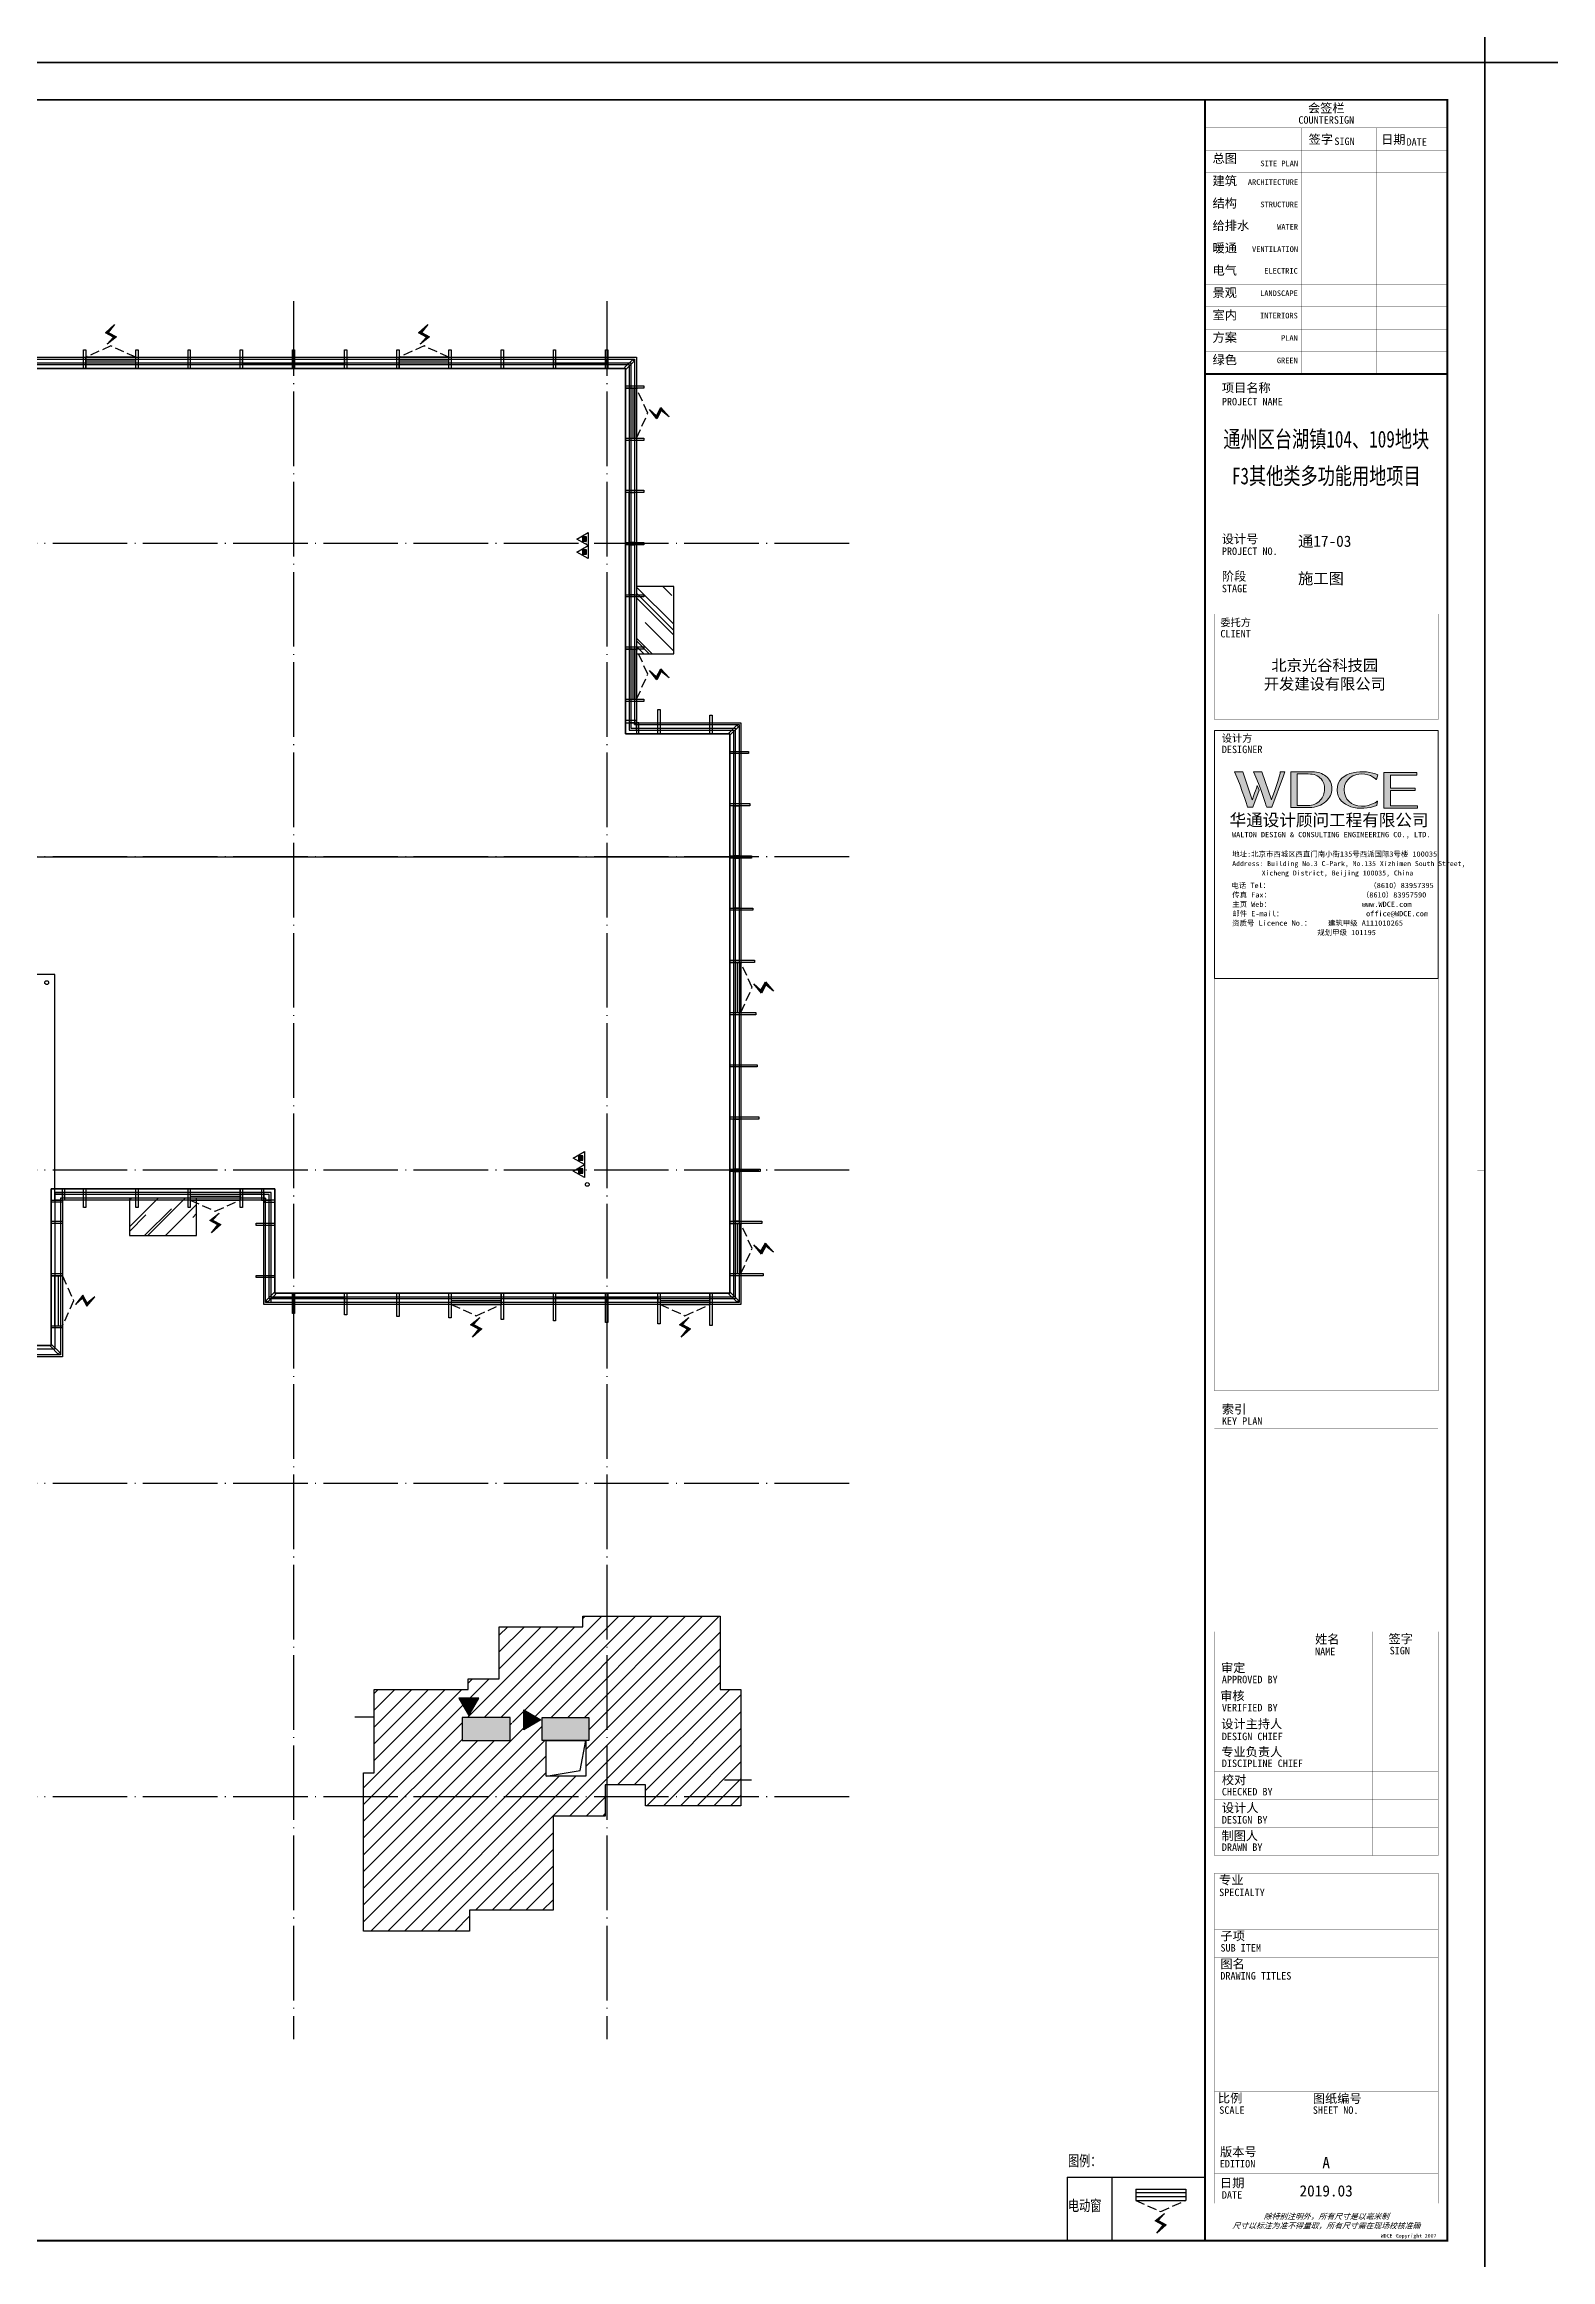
# Model space of a CAD drawing. Extents: x -292644 to 830497, y -12918 to 491457.
# Drawn here: x 138672 to 179077, y 106389 to 165789 of the extents above; entities that cross this region are included whole.
import ezdxf
from ezdxf.enums import TextEntityAlignment as Align
from ezdxf.xclip import XClip

# ---------------------------------------------------------------- set-up
doc = ezdxf.new("R2010")
doc.units = 0
doc.header["$LTSCALE"] = 1000
doc.header["$MEASUREMENT"] = 0
for name, pattern in [('104-10 轴网$0$DOTE', [2.42, 2, -0.2, 0.02, -0.2]), ('8#楼幕墙$0$109-34 轴网$0$L1$0$$AUDIT_BAD_LTYPE1', [0]), ('8#楼幕墙$0$DASH', [0.35, 0.25, -0.1]), ('X-104 8#10#平面_t3$0$109-34 轴网$0$L1$0$$AUDIT_BAD_LTYPE1', [0]), ('X-104 8#10#平面_t3$0$DASH', [0.35, 0.25, -0.1])]:
    doc.linetypes.add(name, pattern=pattern)
doc.layers.get('0').update_dxf_attribs({"linetype": 'CONTINUOUS'})
doc.layers.get('Defpoints').update_dxf_attribs({"linetype": 'CONTINUOUS'})
for name, color, linetype in [('104-10 轴网$0$A_AXIS-轴线', 36, '104-10 轴网$0$DOTE'), ('8#楼幕墙$0$04-电动窗', 1, 'CONTINUOUS'), ('8#楼幕墙$0$A-C_玻璃幕墙', 140, 'CONTINUOUS'), ('8#楼幕墙$0$A-TECH_结构', 21, 'CONTINUOUS'), ('X-104 8#10#平面_t3$0$01-标注_轴线坐标', 132, 'CONTINUOUS'), ('X-104 8#10#平面_t3$0$03-表格_185', 185, 'CONTINUOUS'), ('X-104 8#10#平面_t3$0$04-电动窗', 1, 'CONTINUOUS'), ('X-104 8#10#平面_t3$0$05-填充_156', 156, 'CONTINUOUS'), ('X-104 8#10#平面_t3$0$05-填充_天正', 26, 'CONTINUOUS'), ('X-104 8#10#平面_t3$0$A-C_玻璃幕墙', 140, 'CONTINUOUS'), ('X-104 8#10#平面_t3$0$A-O_分水线', 127, 'CONTINUOUS'), ('X-104 8#10#平面_t3$0$A-O_屋面', 201, 'CONTINUOUS'), ('X-104 8#10#平面_t3$0$A-SUR_看线', 231, 'CONTINUOUS'), ('X-104 8#10#平面_t3$0$A-TECH_结构', 21, 'CONTINUOUS'), ('X-104 8#10#平面_t3$0$A_STR-砼柱', 51, 'CONTINUOUS'), ('X-104 8#10#平面_t3$0$EH_玻璃', 156, 'CONTINUOUS'), ('X-104 8#10#平面_t3$0$水-消火栓', 41, 'CONTINUOUS')]:
    doc.layers.add(name, color=color, linetype=linetype)
doc.layers.add('8#楼幕墙$0$04-不打印_辅助线', color=165, linetype='CONTINUOUS', plot=False)
doc.layers.add('X-104 8#10#平面_t3$0$04-不打印_辅助线', color=165, linetype='CONTINUOUS', plot=False)
doc.layers.add('X-104 8#10#平面_t3$0$000套内', color=226, linetype='CONTINUOUS', lineweight=30, plot=False)
doc.layers.get('X-104 8#10#平面_t3$0$A-O_分水线').off()
doc.styles.add('X-104 8#10#平面_t3$0$Standard', font='STXIHEI.TTF', dxfattribs={"width": 0.75})
doc.styles.add('图签信息$0$hwxh', font='STXIHEI.TTF')
doc.styles.add('图签信息$0$华文细黑', font='STXIHEI.TTF', dxfattribs={"height": 10})

# ---------------------------------------------------------------- blocks, each defined once
blk = doc.blocks.new('104-10 轴网')
at = {"layer": '104-10 轴网$0$A_AXIS-轴线', "linetype": '104-10 轴网$0$DOTE'}
for p, q in [((0, -6500), (0, 40100)), ((8400, -6500), (8400, 40100)), ((16800, -6500), (16800, 40100)), ((25200, -6500), (25200, 40100)), ((33600, -6500), (33600, 40100)), ((42000, -6500), (42000, 40100)), ((120430, 40100), (120430, -6500)), ((128830, 40100), (128830, -6500)), ((137230, 40100), (137230, -6500)), ((145630, 40100), (145630, -6500)), ((154030, 40100), (154030, -6500)), ((162430, 40100), (162430, -6500)), ((-6500, 33600), (48500, 33600)), ((168930, 33600), (113930, 33600)), ((-6500, 25200), (48500, 25200)), ((168930, 25200), (113930, 25200)), ((-6500, 16800), (48500, 16800)), ((168930, 16800), (113930, 16800)), ((-6500, 8400), (48500, 8400)), ((168930, 8400), (113930, 8400)), ((-6500, 0), (48500, 0)), ((168930, 0), (113930, 0))]:
    blk.add_line(p, q, dxfattribs=at)
at = {"layer": 'Defpoints'}
for points in [[(-16050, 45500), (58050, 45500), (58050, -11900), (-16050, -11900)], [(104380, 45500), (178480, 45500), (178480, -11900), (104380, -11900)]]:
    blk.add_lwpolyline(points, close=True, dxfattribs=at)
blk = doc.blocks.new('图签信息$0$WDCE Copyright200X')
at = {"const_width": 0.016}
blk.add_lwpolyline([(-10.6, 1.26, 1), (-11.4, 1.26, 1)], format="xyb", close=True, dxfattribs=at)
at = {"style": '图签信息$0$华文细黑'}
for s, p in [('WDCE ', (-11.46, 0.5)), ('     Copyright ', (-3.51, 0.5))]:
    blk.add_text(s, height=1, dxfattribs=at).set_placement(p, align=Align.BOTTOM_RIGHT)
blk.add_text('c', height=0.6, dxfattribs=at).set_placement((-11.04, 1.35), align=Align.MIDDLE_CENTER)
blk.add_attdef('200X', text='', height=1, dxfattribs=at).set_placement((-0.45, 0.5), align=Align.BOTTOM_RIGHT)
blk = doc.blocks.new('图签信息$0$logo2')
h = blk.add_hatch(color=7)
h.paths.add_polyline_path([(19.02, -7.36), (15.84, -7.36), (15.84, -3.97), (18.97, -3.97), (18.97, -4.24), (16.46, -4.24), (16.46, -5.45), (18.81, -5.45), (18.81, -5.69), (16.47, -5.69), (16.47, -7.12), (19.02, -7.12)])
edge = h.paths.add_edge_path()
edge.add_spline(control_points=[(15.26, -4.21), (15.26, -4.21), (15.13, -4.65), (15.13, -4.65), (15.13, -4.65), (14.62, -4.1), (13.73, -4.1), (13.04, -4.1), (12.07, -4.54), (12.08, -5.62), (12.08, -6.49), (12.77, -7.16), (13.73, -7.17), (14.66, -7.17), (15.23, -6.68), (15.23, -6.68), (15.23, -6.68), (15.16, -7.11), (15.16, -7.11), (13.63, -7.7), (11.42, -7.29), (11.41, -5.64), (11.4, -3.72), (14.16, -3.66), (15.26, -4.21)], knot_values=[0, 0, 0, 0, 1, 1, 1, 2, 2, 2, 3, 3, 3, 4, 4, 4, 5, 5, 5, 6, 6, 6, 7, 7, 7, 8, 8, 8, 8], degree=3, periodic=0)
edge = h.paths.add_edge_path(flags=16)
edge.add_spline(control_points=[(10.23, -5.57), (10.23, -5.16), (10.12, -4.83), (9.9, -4.58), (9.63, -4.27), (9.23, -4.12), (8.69, -4.12), (8.69, -4.12), (7.64, -4.12), (7.64, -4.12), (7.64, -4.12), (7.64, -7.1), (7.64, -7.1), (7.64, -7.1), (8.66, -7.1), (8.66, -7.1), (9.13, -7.1), (9.52, -6.93), (9.82, -6.6), (10.09, -6.31), (10.23, -5.96), (10.23, -5.57)], knot_values=[0, 0, 0, 0, 1, 1, 1, 2, 2, 2, 3, 3, 3, 4, 4, 4, 5, 5, 5, 6, 6, 6, 7, 7, 7, 7], degree=3, periodic=0)
edge = h.paths.add_edge_path()
edge.add_spline(control_points=[(10.92, -5.51), (10.92, -5.96), (10.72, -6.37), (10.34, -6.72), (9.92, -7.1), (9.41, -7.29), (8.82, -7.29), (8.82, -7.29), (7.03, -7.29), (7.03, -7.29), (7.03, -7.29), (7.03, -3.92), (7.03, -3.92), (7.03, -3.92), (9.1, -3.92), (9.1, -3.92), (9.59, -3.92), (10.01, -4.06), (10.36, -4.34), (10.73, -4.64), (10.92, -5.03), (10.92, -5.51)], knot_values=[0, 0, 0, 0, 1, 1, 1, 2, 2, 2, 3, 3, 3, 4, 4, 4, 5, 5, 5, 6, 6, 6, 7, 7, 7, 7], degree=3, periodic=0)
at = {"lineweight": 0}
blk.add_lwpolyline([(19.02, -7.36), (15.84, -7.36), (15.84, -3.97), (18.97, -3.97), (18.97, -4.24), (16.46, -4.24), (16.46, -5.45), (18.81, -5.45), (18.81, -5.69), (16.47, -5.69), (16.47, -7.12), (19.02, -7.12), (19.02, -7.36)], dxfattribs=at)
for points, knots in [([(10.92, -5.51), (10.92, -5.96), (10.72, -6.37), (10.34, -6.72), (9.92, -7.1), (9.41, -7.29), (8.82, -7.29), (8.82, -7.29), (7.03, -7.29), (7.03, -7.29), (7.03, -7.29), (7.03, -3.92), (7.03, -3.92), (7.03, -3.92), (9.1, -3.92), (9.1, -3.92), (9.59, -3.92), (10.01, -4.06), (10.36, -4.34), (10.73, -4.64), (10.92, -5.03), (10.92, -5.51)], [0, 0, 0, 0, 1, 1, 1, 2, 2, 2, 3, 3, 3, 4, 4, 4, 5, 5, 5, 6, 6, 6, 7, 7, 7, 7]), ([(10.23, -5.57), (10.23, -5.16), (10.12, -4.83), (9.9, -4.58), (9.63, -4.27), (9.23, -4.12), (8.69, -4.12), (8.69, -4.12), (7.64, -4.12), (7.64, -4.12), (7.64, -4.12), (7.64, -7.1), (7.64, -7.1), (7.64, -7.1), (8.66, -7.1), (8.66, -7.1), (9.13, -7.1), (9.52, -6.93), (9.82, -6.6), (10.09, -6.31), (10.23, -5.96), (10.23, -5.57)], [0, 0, 0, 0, 1, 1, 1, 2, 2, 2, 3, 3, 3, 4, 4, 4, 5, 5, 5, 6, 6, 6, 7, 7, 7, 7]), ([(15.26, -4.21), (15.26, -4.21), (15.13, -4.65), (15.13, -4.65), (15.13, -4.65), (14.62, -4.1), (13.73, -4.1), (13.04, -4.1), (12.07, -4.54), (12.08, -5.62), (12.08, -6.49), (12.77, -7.16), (13.73, -7.17), (14.66, -7.17), (15.23, -6.68), (15.23, -6.68), (15.23, -6.68), (15.16, -7.11), (15.16, -7.11), (13.63, -7.7), (11.42, -7.29), (11.41, -5.64), (11.4, -3.72), (14.16, -3.66), (15.26, -4.21)], [0, 0, 0, 0, 1, 1, 1, 2, 2, 2, 3, 3, 3, 4, 4, 4, 5, 5, 5, 6, 6, 6, 7, 7, 7, 8, 8, 8, 8])]:
    blk.add_open_spline(points, degree=3, knots=knots, dxfattribs=at)
blk = doc.blocks.new('图签信息$0$logo1')
h = blk.add_hatch(color=8)
edge = h.paths.add_edge_path()
edge.add_spline(control_points=[(3.86, -5.21), (3.63, -5.88), (3.39, -6.56), (3.39, -6.56), (3.39, -6.56), (2.5, -3.91), (2.5, -3.91), (2.5, -3.91), (1.8, -3.91), (1.69, -3.91), (2.02, -4.39), (2.95, -7.27), (2.95, -7.27), (2.95, -7.27), (3.44, -7.27), (3.44, -7.27), (3.44, -7.27), (4.03, -5.66), (4.03, -5.66), (4.03, -5.66), (3.86, -5.21), (3.86, -5.21)], knot_values=[0, 0, 0, 0, 1, 1, 1, 2, 2, 2, 3, 3, 3, 4, 4, 4, 5, 5, 5, 6, 6, 6, 7, 7, 7, 7], degree=3, periodic=0)
h = blk.add_hatch(color=7)
edge = h.paths.add_edge_path()
edge.add_spline(control_points=[(6.04, -3.91), (6.09, -4.1), (5.2, -6.56), (5.2, -6.56), (5.2, -6.56), (4.3, -3.91), (4.3, -3.91), (4.3, -3.91), (3.6, -3.91), (3.49, -3.91), (3.82, -4.39), (4.75, -7.27), (4.75, -7.27), (4.75, -7.27), (5.24, -7.27), (5.24, -7.27), (5.24, -7.27), (6.33, -4.3), (6.33, -4.3), (6.33, -4.3), (6.48, -3.91), (6.48, -3.91), (6.48, -3.91), (6.21, -3.91), (6.04, -3.91)], knot_values=[0, 0, 0, 0, 1, 1, 1, 2, 2, 2, 3, 3, 3, 4, 4, 4, 5, 5, 5, 6, 6, 6, 7, 7, 7, 8, 8, 8, 8], degree=3, periodic=0)
at = {"color": 8, "lineweight": 0}
blk.add_open_spline([(3.86, -5.21), (3.63, -5.88), (3.39, -6.56), (3.39, -6.56), (3.39, -6.56), (2.5, -3.91), (2.5, -3.91), (2.5, -3.91), (1.8, -3.91), (1.69, -3.91), (2.02, -4.39), (2.95, -7.27), (2.95, -7.27), (2.95, -7.27), (3.44, -7.27), (3.44, -7.27), (3.44, -7.27), (4.03, -5.66), (4.03, -5.66), (4.03, -5.66), (3.86, -5.21), (3.86, -5.21)], degree=3, knots=[0, 0, 0, 0, 1, 1, 1, 2, 2, 2, 3, 3, 3, 4, 4, 4, 5, 5, 5, 6, 6, 6, 7, 7, 7, 7], dxfattribs=at)
at = {"lineweight": 0}
blk.add_open_spline([(6.04, -3.91), (6.09, -4.1), (5.2, -6.56), (5.2, -6.56), (5.2, -6.56), (4.3, -3.91), (4.3, -3.91), (4.3, -3.91), (3.6, -3.91), (3.49, -3.91), (3.82, -4.39), (4.75, -7.27), (4.75, -7.27), (4.75, -7.27), (5.24, -7.27), (5.24, -7.27), (5.24, -7.27), (6.33, -4.3), (6.33, -4.3), (6.33, -4.3), (6.48, -3.91), (6.48, -3.91), (6.48, -3.91), (6.21, -3.91), (6.04, -3.91)], degree=3, knots=[0, 0, 0, 0, 1, 1, 1, 2, 2, 2, 3, 3, 3, 4, 4, 4, 5, 5, 5, 6, 6, 6, 7, 7, 7, 8, 8, 8, 8], dxfattribs=at)
blk.add_blockref('图签信息$0$logo2', (0, 0))
blk = doc.blocks.new('图签信息$0$时间-logo')
at = {"layer": 'Defpoints', "lineweight": 0}
blk.add_lwpolyline([(0, -23.46), (-21.17, -23.46), (-21.17, 0), (0, 0), (0, -23.46)], dxfattribs=at)
blk.add_blockref('图签信息$0$logo1', (-20.97, 0))
at = {"style": '图签信息$0$hwxh'}
for s, height, p in [('华通设计顾问工程有限公司 ', 1.15, (-19.73, -9.05)), ('WALTON DESIGN & CONSULTING ENGINEERING CO., LTD.', 0.5, (-19.5, -10.1)), ('Address: Building No.3 C-Park, No.135 Xizhimen South Street, ', 0.47, (-19.48, -12.83)), ('地址:北京市西城区西直门南小街135号西派国际3号楼 100035', 0.5, (-19.48, -11.94)), ('电话 Tel：                        （8610）83957395 ', 0.5, (-19.56, -14.91)), ('Xicheng District, Beijing 100035, China ', 0.47, (-16.69, -13.72)), ('传真 Fax：                      （8610）83957590 ', 0.5, (-19.48, -15.8)), ('主页 Web：                      www.WDCE.com ', 0.5, (-19.48, -16.69)), ('资质号 Licence No.：    建筑甲级 A111010265 ', 0.5, (-19.48, -18.47)), ('邮件 E-mail：                    office@WDCE.com ', 0.5, (-19.48, -17.58)), ('   规划甲级 101195', 0.5, (-12.6, -19.36))]:
    blk.add_text(s, height=height, dxfattribs=at).set_placement(p)
blk = doc.blocks.new('图签信息')
at = {"const_width": 0.5}
for points in [[(-65, 574), (-65, 500.5), (0, 500.5), (0, 574)], [(-65, 0), (0, 0), (0, 500.5), (-65, 500.5)]]:
    blk.add_lwpolyline(points, close=True, dxfattribs=at)
at = {"const_width": 0.05}
for points in [[(-65, 566.5), (0, 566.5)], [(-39.14, 566.5), (-39.14, 500.5)], [(-19.1, 566.5), (-19.1, 500.5)], [(-65, 560.5), (0, 560.5)], [(-65, 554.5), (0, 554.5)], [(-65, 548.5), (0, 548.5)], [(-65, 542.5), (0, 542.5)], [(-65, 536.5), (0, 536.5)], [(-65, 530.5), (0, 530.5)], [(-65, 524.5), (0, 524.5)], [(-65, 518.5), (0, 518.5)], [(-65, 512.5), (0, 512.5)], [(-65, 512.5), (0, 512.5)], [(-65, 506.5), (0, 506.5)], [(-65, 500.5), (0, 500.5)], [(-62.5, 450.87), (-2.5, 450.87)], [(-62.5, 440.87), (-2.5, 440.87)], [(-2.5, 407.85), (-2.5, 436.12), (-62.5, 436.12), (-62.5, 407.85)], [(-62.5, 407.85), (-2.5, 407.85)], [(-62.5, 404.92), (-62.5, 227.83)], [(-62.5, 404.92), (-2.5, 404.92)], [(-62.5, 227.83), (-2.5, 227.83), (-2.5, 404.92)], [(-57.5, 338.36), (-7.5, 338.36)], [(-57.5, 288.83), (-7.5, 288.83)], [(-57.5, 234.85), (-7.5, 234.85)], [(-62.5, 227.83), (-2.5, 227.83)], [(-62.5, 217.74), (-2.5, 217.74)], [(-62.5, 103.26), (-2.5, 103.26), (-2.5, 163.26), (-62.5, 163.26), (-62.5, 103.26)], [(-37.5, 163.26), (-37.5, 103.26)], [(-20, 163.26), (-20, 103.26)], [(-62.5, 155.76), (-2.5, 155.76)], [(-62.5, 148.26), (-2.5, 148.26)], [(-62.5, 140.76), (-2.5, 140.76)], [(-62.5, 133.26), (-2.5, 133.26)], [(-62.5, 125.76), (-2.5, 125.76)], [(-62.5, 118.26), (-2.5, 118.26)], [(-62.5, 110.76), (-2.5, 110.76)], [(-62.5, 98.5), (-2.5, 98.5), (-2.5, 10), (-62.5, 10), (-62.5, 98.5)], [(-62.5, 83.5), (-2.5, 83.5)], [(-62.5, 76), (-2.5, 76)], [(-62.5, 40), (-2.5, 40)], [(-37.5, 40), (-37.5, 26)], [(-62.5, 26), (-2.5, 26)], [(-62.5, 18), (-2.5, 18)]]:
    blk.add_lwpolyline(points, dxfattribs=at)
at = {"ltscale": 0.001, "xscale": 2.834689937531525, "yscale": 2.834689937531525, "zscale": 2.834689937531525}
blk.add_blockref('图签信息$0$时间-logo', (-2.5, 404.92), dxfattribs=at)
blk.add_blockref('图签信息$0$WDCE Copyright200X', (-2.5, 0)).add_auto_attribs({'200X': '2007'})
at = {"style": '图签信息$0$华文细黑'}
for s, height, p in [('会签栏', 2.4, (-32.5, 573)), ('COUNTERSIGN', 2, (-32.5, 569.6))]:
    blk.add_text(s, height=height, dxfattribs=at).set_placement(p, align=Align.TOP_CENTER)
for s, height, p in [('签字', 2.4, (-37.22, 564.63)), ('日期', 2.4, (-17.79, 564.58)), ('总图', 2.4, (-63, 559.5)), ('SIGN', 2, (-30.32, 563.88)), ('DATE', 2, (-10.96, 563.7)), ('建筑', 2.4, (-63, 553.5)), ('结构', 2.4, (-63, 547.5)), ('给排水', 2.4, (-63, 541.5)), ('暖通', 2.4, (-63, 535.5)), ('电气', 2.4, (-63, 529.5)), ('景观', 2.4, (-63, 523.5)), ('室内', 2.4, (-63, 517.5)), ('方案', 2.4, (-63, 511.5)), ('绿色', 2.4, (-63, 505.5)), ('项目名称', 2.4, (-60.5, 498)), ('PROJECT NAME', 2, (-60.5, 494.08)), ('设计号', 2.4, (-60.54, 457.48)), ('PROJECT NO.', 2, (-60.5, 453.97)), ('阶段', 2.4, (-60.5, 447.47)), ('STAGE', 2, (-60.5, 443.97)), ('委托方', 2, (-60.9, 434.86)), ('CLIENT', 2, (-60.9, 431.86)), ('设计方', 2, (-60.5, 403.83)), ('DESIGNER', 2, (-60.5, 400.83)), ('KEY PLAN', 2, (-60.5, 220.74)), ('索引', 2.4, (-60.5, 224.14)), ('姓名', 2.4, (-35.5, 162.47)), ('签字', 2.4, (-15.81, 162.57)), ('审定', 2.4, (-60.73, 154.81)), ('NAME', 2, (-35.5, 158.96)), ('SIGN', 2, (-15.5, 159.2)), ('APPROVED BY', 2, (-60.5, 151.44)), ('审核', 2.4, (-60.95, 147.29)), ('VERIFIED BY', 2, (-60.5, 143.91)), ('设计主持人', 2.4, (-60.68, 139.76)), ('专业负责人', 2.4, (-60.67, 132.26)), ('DESIGN CHIEF', 2, (-60.5, 136.19)), ('校对', 2.4, (-60.5, 124.76)), ('DISCIPLINE CHIEF', 2, (-60.5, 128.98)), ('CHECKED BY', 2, (-60.5, 121.37)), ('设计人', 2.4, (-60.5, 117.26)), ('DESIGN BY', 2, (-60.5, 113.83)), ('制图人', 2.4, (-60.61, 109.76)), ('DRAWN BY', 2, (-60.5, 106.5)), ('专业', 2.4, (-61.23, 97.93)), ('SPECIALTY', 2, (-61.23, 94.38)), ('SUB ITEM', 2, (-60.88, 79.5)), ('子项', 2.4, (-60.88, 82.92)), ('DRAWING TITLES', 2, (-60.91, 72)), ('图名', 2.4, (-60.91, 75.41)), ('比例', 2.4, (-61.56, 39.42)), ('SCALE', 2, (-61.19, 36)), ('SHEET NO.', 2, (-36.1, 36)), ('图纸编号', 2.4, (-36.1, 39.32)), ('版本号', 2.4, (-61, 25.03)), ('EDITION', 2, (-61.06, 21.61)), ('日期', 2.4, (-61, 16.68)), ('DATE', 2, (-60.5, 13.26))]:
    blk.add_text(s, height=height, dxfattribs=at).set_placement(p, align=Align.TOP_LEFT)
for s, p in [('ARCHITECTURE', (-40.06, 552.7)), ('SITE PLAN', (-40.06, 557.7)), ('STRUCTURE', (-40.06, 546.7)), ('WATER', (-40.06, 540.7)), ('VENTILATION', (-40.06, 534.7)), ('ELECTRIC', (-40.14, 528.89)), ('LANDSCAPE', (-40.14, 522.89)), ('INTERIORS', (-40.14, 516.89)), ('PLAN', (-40.14, 510.89)), ('GREEN', (-40.14, 504.89))]:
    blk.add_text(s, height=1.5, dxfattribs=at).set_placement(p, align=Align.TOP_RIGHT)
at = {"color": 4, "style": '图签信息$0$华文细黑', "width": 0.75}
for s, p in [('通州区台湖镇104、109地块', (-32.5, 480.78)), ('F3其他类多功能用地项目', (-32.5, 470.91))]:
    blk.add_text(s, height=4.5, dxfattribs=at).set_placement(p, align=Align.CENTER)
at = {"color": 4, "style": '图签信息$0$华文细黑'}
for s, p in [('A', (-32.53, 19.4)), ('2019.03', (-32.53, 11.84))]:
    blk.add_text(s, height=3, dxfattribs=at).set_placement(p, align=Align.CENTER)
at = {"style": '图签信息$0$华文细黑', "oblique": 20}
for s, p in [('除特别注明外，所有尺寸是以毫米制', (-32.5, 6.5)), ('尺寸以标注为准不得量取，所有尺寸需在现场校核准确', (-32.5, 4))]:
    blk.add_text(s, height=1.5, dxfattribs=at).set_placement(p, align=Align.MIDDLE_CENTER)
at = {"color": 4, "ltscale": 0.001, "char_height": 3, "width": 58.4895, "style": '图签信息$0$华文细黑'}
for s, insert, attachment_point in [('通17-03', (-40.06, 455.51), 4), ('施工图', (-40.06, 445.51), 4), ('北京光谷科技园\\P开发建设有限公司', (-32.9, 419.71), 5)]:
    blk.add_mtext(s, dxfattribs=dict(at, insert=insert, attachment_point=attachment_point))
blk = doc.blocks.new('图签-A1')
at = {"color": 2}
blk.add_blockref('图签信息', (0, 0), dxfattribs=at)
blk = doc.blocks.new('图框-A1')
for points, const_width in [([(0, 0), (841, 0), (841, 594), (0, 594)], 0.05), ([(766, 584), (25, 584), (25, 10), (766, 10)], 0.5)]:
    blk.add_lwpolyline(points, close=True, dxfattribs=dict(const_width=const_width))
at = {"const_width": 0.05}
blk.add_lwpolyline([(841, 297), (839, 297)], dxfattribs=at)
blk = doc.blocks.new('X-104 8#10#平面_t3$0$fdhggh')
at = {"layer": 'X-104 8#10#平面_t3$0$A-TECH_结构', "linetype": 'X-104 8#10#平面_t3$0$109-34 轴网$0$L1$0$$AUDIT_BAD_LTYPE1'}
blk.add_lwpolyline([(42500, 147300), (42500, 157100), (24700, 157100), (24700, 155700), (13500, 155700), (13500, 148700), (7900, 148700), (7900, 147300), (-3300, 147300), (-3300, 136100), (-4700, 136100), (-4700, 115500), (8900, 115500), (8900, 118300), (20100, 118300), (20100, 130900), (27100, 130900), (27100, 135100), (33100, 135100), (33100, 132300), (45300, 132300), (45300, 147300)], close=True, dxfattribs=at)
blk = doc.blocks.new('104-8910 结构')
at = {"layer": 'Defpoints'}
blk.add_lwpolyline([(-19000, -118200), (61000, -118200), (61000, 41800), (-19000, 41800)], close=True, dxfattribs=at)
blk = doc.blocks.new('X-104 8#10#平面_t3$0$fdghdgfh')
at = {"layer": 'X-104 8#10#平面_t3$0$EH_玻璃'}
h = blk.add_hatch(dxfattribs=at)
h.set_pattern_fill('AR-RROOF', color=256, scale=600, angle=135)
h.set_pattern_definition([(135, (42800, -184500), (-1724.2092, 646.5784), [11430, -1524, 3810, -762]), (135, (41814, -184052.8), (-177.809, -1255.44), [2286, -251.46, 4572, -571.5]), (135, (42072.6, -184688.6), (-3162.8462, 2440.8336), [6096, -1066.8, 3048, -762])])
h.paths.add_polyline_path([(-1000, 900), (-1000, -900), (0, -900), (0, 900)])
at = {"layer": 'X-104 8#10#平面_t3$0$A-C_玻璃幕墙'}
blk.add_lwpolyline([(-1000, 900), (-1000, -900), (0, -900), (0, 900)], close=True, dxfattribs=at)
blk = doc.blocks.new('8#楼幕墙$0$ii')
blk.add_lwpolyline([(-1340, 0), (0, 0), (0, -150), (-1340, -150)], close=True)
blk = doc.blocks.new('8#楼幕墙$0$$TCHSYS$WIN2D')
for p, q in [((-0.5, 0.5), (0.5, 0.5)), ((-0.5, 0.5), (-0.5, -0.5)), ((0.5, 0.5), (0.5, -0.5)), ((0.5, 0.167), (-0.5, 0.167)), ((0.5, -0.167), (-0.5, -0.167)), ((-0.5, -0.5), (0.5, -0.5))]:
    blk.add_line(p, q)
blk = doc.blocks.new('8#楼幕墙$0$开启扇')
at = {"layer": '8#楼幕墙$0$04-电动窗'}
h = blk.add_hatch(color=1, dxfattribs=at)
h.dxf.hatch_style = 1
h.paths.add_polyline_path([(771, 399), (600, 588), (817, 705), (569, 925), (738, 715), (521, 598)])
at = {"linetype": '8#楼幕墙$0$DASH'}
blk.add_lwpolyline([(0, 50), (670, 350), (1340, 50)], dxfattribs=at)
at = {"layer": '8#楼幕墙$0$04-电动窗', "color": 1}
blk.add_lwpolyline([(771, 399), (600, 588), (817, 705), (569, 925), (738, 715), (521, 598), (771, 399)], close=True, dxfattribs=at)
at = {"xscale": -1340, "yscale": 300, "zscale": 1340, "rotation": 180}
blk.add_blockref('8#楼幕墙$0$$TCHSYS$WIN2D', (670, -100), dxfattribs=at)
blk = doc.blocks.new('*U4712')
blk.add_lwpolyline([(567, 0), (0, 0), (0, 150), (567, 150)], close=True)
blk = doc.blocks.new('*U4707')
blk.add_lwpolyline([(510, 0), (0, 0), (0, 150), (510, 150)], close=True)
blk = doc.blocks.new('8#楼幕墙$0$A$C13E80662')
for points in [[(150, 150), (150, 200), (0, 200), (0, 0), (150, 0)], [(150, 0), (200, 0), (200, 150), (150, 150)]]:
    blk.add_lwpolyline(points)
blk = doc.blocks.new('8#楼幕墙')
at = {"layer": '8#楼幕墙$0$04-不打印_辅助线'}
for points in [[(-18550, 165300), (65550, 165300), (65550, 224700), (-18550, 224700)], [(-18550, 105900), (65550, 105900), (65550, 165300), (-18550, 165300)]]:
    blk.add_lwpolyline(points, close=True, dxfattribs=at)
at = {"layer": '8#楼幕墙$0$A-C_玻璃幕墙'}
for points in [[(27970, 157600), (28030, 157600), (28030, 157100), (27970, 157100)], [(29370, 157600), (29430, 157600), (29430, 157100), (29370, 157100)], [(30770, 157600), (30830, 157600), (30830, 157100), (30770, 157100)], [(32170, 157600), (32230, 157600), (32230, 157100), (32170, 157100)], [(33570, 157600), (33630, 157600), (33630, 157100), (33570, 157100)], [(34970, 157600), (35030, 157600), (35030, 157100), (34970, 157100)], [(36370, 157600), (36430, 157600), (36430, 157100), (36370, 157100)], [(37770, 157600), (37830, 157600), (37830, 157100), (37770, 157100)], [(39170, 157600), (39230, 157600), (39230, 157100), (39170, 157100)], [(40570, 157600), (40630, 157600), (40630, 157100), (40570, 157100)], [(41970, 157600), (42030, 157600), (42030, 157100), (41970, 157100)], [(-3600, 136400), (-3600, 147600), (7600, 147600), (7600, 149000), (13200, 149000), (13200, 156000), (24400, 156000), (24400, 157400), (42800, 157400), (42800, 147600), (45600, 147600), (45600, 132000), (32800, 132000), (32800, 134800), (27400, 134800), (27400, 130600), (20400, 130600), (20400, 118000), (9200, 118000), (9200, 115200), (-5000, 115200), (-5000, 136400)], [(-3550, 136350), (-3550, 147550), (7650, 147550), (7650, 148950), (13250, 148950), (13250, 155950), (24450, 155950), (24450, 157350), (42750, 157350), (42750, 147550), (45550, 147550), (45550, 132050), (32850, 132050), (32850, 134850), (27350, 134850), (27350, 130650), (20350, 130650), (20350, 118050), (9150, 118050), (9150, 115250), (-4950, 115250), (-4950, 136350)], [(-3400, 136200), (-3400, 147400), (7800, 147400), (7800, 148800), (13400, 148800), (13400, 155800), (24600, 155800), (24600, 157200), (42600, 157200), (42600, 147400), (45400, 147400), (45400, 132200), (33000, 132200), (33000, 135000), (27200, 135000), (27200, 130800), (20200, 130800), (20200, 118200), (9000, 118200), (9000, 115400), (-4800, 115400), (-4800, 136200)], [(42733, 157291), (42691, 157333), (42479, 157121), (42521, 157079)], [(42500, 156570), (42500, 156630), (43000, 156630), (43000, 156570)], [(42500, 155170), (42500, 155230), (43000, 155230), (43000, 155170)], [(42500, 153770), (42500, 153830), (43000, 153830), (43000, 153770)], [(42500, 152370), (42500, 152430), (43000, 152430), (43000, 152370)], [(42500, 150970), (42500, 151030), (43000, 151030), (43000, 150970)], [(42500, 149570), (42500, 149630), (43000, 149630), (43000, 149570)], [(42500, 148170), (42500, 148230), (43000, 148230), (43000, 148170)], [(43370, 147950), (43430, 147950), (43430, 147300), (43370, 147300)], [(42800, 147600), (42800, 147660), (42500, 147660), (42500, 147600)], [(42860, 147600), (42800, 147600), (42800, 147300), (42860, 147300)], [(44770, 147800), (44830, 147800), (44830, 147300), (44770, 147300)], [(45533, 147491), (45491, 147533), (45279, 147321), (45321, 147279)], [(45300, 146770), (45300, 146830), (45800, 146830), (45800, 146770)], [(45300, 145370), (45300, 145430), (45840, 145430), (45840, 145370)], [(45300, 143970), (45300, 144030), (45880, 144030), (45880, 143970)], [(45300, 142570), (45300, 142630), (45920, 142630), (45920, 142570)], [(45300, 141170), (45300, 141230), (45960, 141230), (45960, 141170)], [(45300, 139770), (45300, 139830), (46000, 139830), (46000, 139770)], [(45300, 138370), (45300, 138430), (46040, 138430), (46040, 138370)], [(45300, 136970), (45300, 137030), (46080, 137030), (46080, 136970)], [(45300, 135570), (45300, 135630), (46120, 135630), (46120, 135570)], [(27460, 134800), (27400, 134800), (27400, 135100), (27460, 135100)], [(27970, 135100), (28030, 135100), (28030, 134600), (27970, 134600)], [(29370, 135100), (29430, 135100), (29430, 134600), (29370, 134600)], [(30770, 135100), (30830, 135100), (30830, 134600), (30770, 134600)], [(32170, 135100), (32230, 135100), (32230, 134600), (32170, 134600)], [(32740, 134800), (32800, 134800), (32800, 135100), (32740, 135100)], [(27400, 134800), (27400, 134740), (27100, 134740), (27100, 134800)], [(32800, 134800), (32800, 134740), (33100, 134740), (33100, 134800)], [(27100, 134170), (27100, 134230), (27400, 134230), (27400, 134170)], [(32600, 134120), (32600, 134180), (33100, 134180), (33100, 134120)], [(45300, 134170), (45300, 134230), (46160, 134230), (46160, 134170)], [(27100, 132770), (27100, 132830), (27400, 132830), (27400, 132770)], [(32600, 132720), (32600, 132780), (33100, 132780), (33100, 132720)], [(45300, 132770), (45300, 132830), (46200, 132830), (46200, 132770)], [(33121, 132279), (33079, 132321), (32867, 132109), (32909, 132067)], [(33570, 132300), (33630, 132300), (33630, 131760), (33570, 131760)], [(34970, 132300), (35030, 132300), (35030, 131720), (34970, 131720)], [(36370, 132300), (36430, 132300), (36430, 131680), (36370, 131680)], [(37770, 132300), (37830, 132300), (37830, 131640), (37770, 131640)], [(39170, 132300), (39230, 132300), (39230, 131600), (39170, 131600)], [(40570, 132300), (40630, 132300), (40630, 131560), (40570, 131560)], [(41970, 132300), (42030, 132300), (42030, 131520), (41970, 131520)], [(43370, 132300), (43430, 132300), (43430, 131480), (43370, 131480)], [(44770, 132300), (44830, 132300), (44830, 131440), (44770, 131440)], [(45491, 132067), (45533, 132109), (45321, 132321), (45279, 132279)], [(27100, 131370), (27100, 131430), (27400, 131430), (27400, 131370)], [(27291, 130667), (27333, 130709), (27121, 130921), (27079, 130879)]]:
    blk.add_lwpolyline(points, close=True, dxfattribs=at)
at = {"layer": '8#楼幕墙$0$A-TECH_结构'}
blk.add_lwpolyline([(-3300, 136100), (-3300, 147300), (7900, 147300), (7900, 148700), (13500, 148700), (13500, 155700), (24700, 155700), (24700, 157100), (42500, 157100), (42500, 147300), (45300, 147300), (45300, 132300), (33100, 132300), (33100, 135100), (27100, 135100), (27100, 130900), (20100, 130900), (20100, 118300), (8900, 118300), (8900, 115500), (-4700, 115500), (-4700, 136100)], close=True, dxfattribs=at)
at = {"layer": '8#楼幕墙$0$A-C_玻璃幕墙', "linetype": '8#楼幕墙$0$109-34 轴网$0$L1$0$$AUDIT_BAD_LTYPE1', "xscale": -1}
for p in [(29370, 157350), (37770, 157350)]:
    blk.add_blockref('8#楼幕墙$0$开启扇', p, dxfattribs=at)
at = {"layer": '8#楼幕墙$0$A-C_玻璃幕墙'}
for name, p in [('8#楼幕墙$0$ii', (33570, 157350)), ('8#楼幕墙$0$ii', (34970, 157350)), ('8#楼幕墙$0$ii', (41970, 157350)), ('8#楼幕墙$0$A$C13E80662', (42600, 147400))]:
    blk.add_blockref(name, p, dxfattribs=at)
at = {"layer": '8#楼幕墙$0$A-C_玻璃幕墙', "linetype": '8#楼幕墙$0$109-34 轴网$0$L1$0$$AUDIT_BAD_LTYPE1', "xscale": -1}
for p, rotation in [((42750, 155230), 270), ((42750, 148230), 270), ((45550, 139830), 270), ((30830, 134850), 180), ((45550, 132830), 270), ((37830, 132050), 180), ((43430, 132050), 180)]:
    blk.add_blockref('8#楼幕墙$0$开启扇', p, dxfattribs=dict(at, rotation=rotation))
at = {"layer": '8#楼幕墙$0$A-C_玻璃幕墙'}
for name, p, rotation in [('8#楼幕墙$0$ii', (42750, 152430), 270), ('8#楼幕墙$0$ii', (42750, 151030), 270), ('8#楼幕墙$0$ii', (45550, 144030), 270), ('8#楼幕墙$0$ii', (45550, 142630), 270), ('8#楼幕墙$0$ii', (45550, 135630), 270), ('8#楼幕墙$0$ii', (45550, 134230), 270), ('*U4707', (32740, 135000), 180), ('8#楼幕墙$0$A$C13E80662', (33000, 135000), 180), ('*U4712', (33570, 132200), 180), ('8#楼幕墙$0$ii', (33630, 132050), 180), ('8#楼幕墙$0$ii', (40630, 132050), 180), ('8#楼幕墙$0$ii', (42030, 132050), 180)]:
    blk.add_blockref(name, p, dxfattribs=dict(at, rotation=rotation))
at = {"layer": '8#楼幕墙$0$A-C_玻璃幕墙', "xscale": -1, "rotation": 180}
blk.add_blockref('8#楼幕墙$0$A$C13E80662', (27200, 135000), dxfattribs=at)
at = {"layer": '8#楼幕墙$0$A-C_玻璃幕墙', "linetype": '8#楼幕墙$0$109-34 轴网$0$L1$0$$AUDIT_BAD_LTYPE1', "rotation": 270}
blk.add_blockref('8#楼幕墙$0$开启扇', (27350, 132770), dxfattribs=at)
blk = doc.blocks.new('X-104 8#10#平面_t3$0$gfdsaewqe')
h = blk.add_hatch(color=4)
h.dxf.hatch_style = 1
h.paths.add_polyline_path([(0, 0), (-2072, 1196), (-2072, -1196)])
at = {"color": 4}
blk.add_lwpolyline([(0, 0), (-2072, 1196), (-2072, -1196)], close=True, dxfattribs=at)
blk = doc.blocks.new('X-104 8#10#平面_t3$0$$TWTSYS$00000546')
h = blk.add_hatch()
h.set_pattern_fill('ANSI31', color=256, scale=200, style=0)
h.set_pattern_definition([(45, (-38543.802, -6670.83), (-17.67767, 17.67767), [])])
h.paths.add_polyline_path([(-65, 174), (65, 174), (65, 44), (-65, 44)])
for points in [[(0, 344), (-198, 0), (198, 0)], [(-65, 174), (65, 174), (65, 44), (-65, 44)]]:
    blk.add_lwpolyline(points, close=True)
blk = doc.blocks.new('X-104 8#10#平面_t3$0$A$C46662BA1')
at = {"layer": 'X-104 8#10#平面_t3$0$水-消火栓'}
for centre in [(138737, 140630), (153237, 135220)]:
    blk.add_circle(centre, 50, dxfattribs=at)
at = {"layer": 'X-104 8#10#平面_t3$0$水-消火栓', "xscale": -0.88, "yscale": 0.88, "zscale": 0.88, "rotation": 90}
for p in [(153257, 152524), (153257, 152175), (153157, 135925), (153157, 135576)]:
    blk.add_blockref('X-104 8#10#平面_t3$0$$TWTSYS$00000546', p, dxfattribs=at)
blk = doc.blocks.new('X-104 8#10#平面_t3$0$$TCHSYS$WIN2D')
for p, q in [((-0.5, 0.5), (0.5, 0.5)), ((-0.5, 0.5), (-0.5, -0.5)), ((0.5, 0.5), (0.5, -0.5)), ((0.5, 0.167), (-0.5, 0.167)), ((0.5, -0.167), (-0.5, -0.167)), ((-0.5, -0.5), (0.5, -0.5))]:
    blk.add_line(p, q)
blk = doc.blocks.new('X-104 8#10#平面_t3$0$开启扇')
at = {"layer": 'X-104 8#10#平面_t3$0$04-电动窗'}
h = blk.add_hatch(color=1, dxfattribs=at)
h.dxf.hatch_style = 1
h.paths.add_polyline_path([(771, 399), (600, 588), (817, 705), (569, 925), (738, 715), (521, 598)])
at = {"linetype": 'X-104 8#10#平面_t3$0$DASH'}
blk.add_lwpolyline([(0, 50), (670, 350), (1340, 50)], dxfattribs=at)
at = {"layer": 'X-104 8#10#平面_t3$0$04-电动窗', "color": 1}
blk.add_lwpolyline([(771, 399), (600, 588), (817, 705), (569, 925), (738, 715), (521, 598), (771, 399)], close=True, dxfattribs=at)
at = {"xscale": -1340, "yscale": 300, "zscale": 1340, "rotation": 180}
blk.add_blockref('X-104 8#10#平面_t3$0$$TCHSYS$WIN2D', (670, -100), dxfattribs=at)
blk = doc.blocks.new('X-104 8#10#平面_t3$0$fdgfdhgh')
at = {"layer": 'X-104 8#10#平面_t3$0$03-表格_185'}
for p, q in [((-3700, 1700), (0, 1700)), ((-3700, 1700), (-3700, 0)), ((-2500, 1700), (-2500, 0)), ((0, 1700), (0, 0)), ((-3700, 0), (0, 0))]:
    blk.add_line(p, q, dxfattribs=at)
at = {"layer": 'X-104 8#10#平面_t3$0$A-C_玻璃幕墙', "linetype": 'X-104 8#10#平面_t3$0$109-34 轴网$0$L1$0$$AUDIT_BAD_LTYPE1', "xscale": -1, "rotation": 180}
blk.add_blockref('X-104 8#10#平面_t3$0$开启扇', (-1860, 1128), dxfattribs=at)
at = {"layer": 'X-104 8#10#平面_t3$0$03-表格_185', "color": 7, "char_height": 292.1, "width": 4952.55, "attachment_point": 5, "style": 'X-104 8#10#平面_t3$0$Standard'}
for s, insert in [('图例：', (-3229, 2125)), ('电动窗', (-3229, 925))]:
    blk.add_mtext(s, dxfattribs=dict(at, insert=insert))
blk = doc.blocks.new('X-104 8#10#平面_t3$0$RTYY')
at = {"layer": 'X-104 8#10#平面_t3$0$01-标注_轴线坐标'}
for p, q in [((-540, 5040), (-1036, 5040)), ((8880, 3360), (9608, 3360))]:
    blk.add_line(p, q, dxfattribs=at)
blk = doc.blocks.new('X-104 8#10#平面_t3')
at = {"layer": 'X-104 8#10#平面_t3$0$05-填充_156'}
h = blk.add_hatch(dxfattribs=at)
h.set_pattern_fill('ANSI31', color=256, scale=200, angle=180)
h.set_pattern_definition([(225, (207591.53, 38856.9), (224.5064, -224.5064), [])])
h.paths.add_polyline_path([(147237, 118280), (147237, 115200), (150077, 115200), (150077, 115760), (152317, 115760), (152317, 118280), (153717, 118280), (153717, 119120), (154797, 119120), (154797, 118560), (157357, 118560), (157357, 121680), (156797, 121680), (156797, 123640), (153117, 123640), (153117, 123360), (150877, 123360), (150877, 121960), (150037, 121960), (150037, 121680), (147517, 121680), (147517, 119440), (147237, 119440)])
h.paths.add_polyline_path([(152137, 119350), (152137, 120310), (152027, 120310), (152027, 120930), (153277, 120930), (153277, 120310), (153197, 120310), (153197, 119350)], flags=16)
h.paths.add_polyline_path([(151167, 120310), (149877, 120310), (149877, 120930), (151167, 120930)], flags=16)
h.paths.add_polyline_path([(151231, 120588), (151203, 120855), (151231, 121123)], flags=16)
h.paths.add_polyline_path([(153364, 120403), (153364, 120671), (153364, 120135)], flags=16)
at = {"layer": 'X-104 8#10#平面_t3$0$05-填充_天正'}
h = blk.add_hatch(color=256, dxfattribs=at)
h.dxf.hatch_style = 1
h.paths.add_polyline_path([(151167, 120930), (149877, 120930), (149877, 120310), (151167, 120310)])
h = blk.add_hatch(color=256, dxfattribs=at)
h.dxf.hatch_style = 1
h.paths.add_polyline_path([(153277, 120310), (152027, 120310), (152027, 120930), (153277, 120930)])
at = {"linetype": 'X-104 8#10#平面_t3$0$109-34 轴网$0$L1$0$$AUDIT_BAD_LTYPE1'}
for points in [[(177307, 224700), (177307, 165300), (93207, 165300), (93207, 224700)], [(177307, 165300), (177307, 105900), (93207, 105900), (93207, 165300)]]:
    blk.add_lwpolyline(points, close=True, dxfattribs=at)
at = {"layer": 'X-104 8#10#平面_t3$0$000套内'}
blk.add_lwpolyline([(136857, 143750), (132207, 143750), (132207, 144850), (128307, 144850), (128307, 148800), (125107, 148800), (125107, 155850), (136307, 155850), (136307, 157250), (154407, 157250), (154407, 147450), (157207, 147450), (157207, 132150), (144707, 132150), (144707, 134950), (138957, 134950), (138957, 140850), (136857, 140850), (136857, 143750)], dxfattribs=at)
at = {"layer": 'X-104 8#10#平面_t3$0$04-不打印_辅助线', "linetype": 'X-104 8#10#平面_t3$0$109-34 轴网$0$L1$0$$AUDIT_BAD_LTYPE1'}
for points in [[(177307, 165300), (93207, 165300), (93207, 224700), (177307, 224700)], [(177307, 105900), (93207, 105900), (93207, 165300), (177307, 165300)]]:
    blk.add_lwpolyline(points, close=True, dxfattribs=at)
at = {"layer": 'X-104 8#10#平面_t3$0$04-不打印_辅助线'}
for points in [[(177307, 165300), (261407, 165300), (261407, 224700), (177307, 224700)], [(177307, 105900), (261407, 105900), (261407, 165300), (177307, 165300)]]:
    blk.add_lwpolyline(points, close=True, dxfattribs=at)
at = {"layer": 'X-104 8#10#平面_t3$0$A-O_屋面'}
blk.add_lwpolyline([(152137, 119350), (153041, 119505), (153197, 120310)], dxfattribs=at)
at = {"layer": 'X-104 8#10#平面_t3$0$A-SUR_看线', "linetype": 'X-104 8#10#平面_t3$0$DASH', "ltscale": 2, "const_width": 30}
blk.add_lwpolyline([(137307, 144000), (157057, 144000)], dxfattribs=at)
at = {"layer": 'X-104 8#10#平面_t3$0$A_STR-砼柱'}
for points in [[(147517, 121680), (150037, 121680), (150037, 121960), (150877, 121960), (150877, 123360), (153117, 123360), (153117, 123640), (156797, 123640), (156797, 121680), (157357, 121680), (157357, 118560), (154797, 118560), (154797, 119120), (153717, 119120), (153717, 118280), (152317, 118280), (152317, 115760), (150077, 115760), (150077, 115200), (147237, 115200), (147237, 118280), (147237, 118280), (147237, 119440), (147517, 119440)], [(151167, 120930), (149877, 120930), (149877, 120310), (151167, 120310)], [(153277, 120310), (152027, 120310), (152027, 120930), (153277, 120930)], [(153197, 119350), (152137, 119350), (152137, 120310), (153197, 120310)]]:
    blk.add_lwpolyline(points, close=True, dxfattribs=at)
at = {"linetype": 'X-104 8#10#平面_t3$0$109-34 轴网$0$L1$0$$AUDIT_BAD_LTYPE1'}
ref = blk.add_blockref('8#楼幕墙', (111757, 0), dxfattribs=at)
XClip(ref).set_block_clipping_path([(-18549.9999999995, -12899.9999999999), (65550.0000000003, 284100.0000000003)])
for name, p in [('X-104 8#10#平面_t3$0$fdhggh', (111757, 0)), ('X-104 8#10#平面_t3$0$RTYY', (148035, 115891)), ('X-104 8#10#平面_t3$0$fdgfdhgh', (169807, 106900))]:
    blk.add_blockref(name, p, dxfattribs=at)
at = {"xscale": 100, "yscale": 100, "zscale": 100}
for name, p in [('图框-A1', (93207, 165300)), ('图框-A1', (93207, 105900)), ('图签-A1', (176307, 106900))]:
    blk.add_blockref(name, p, dxfattribs=at)
at = {"linetype": 'X-104 8#10#平面_t3$0$109-34 轴网$0$L1$0$$AUDIT_BAD_LTYPE1'}
ref = blk.add_blockref('104-10 轴网', (-8673, 118800), dxfattribs=at)
XClip(ref).set_block_clipping_path([(104379.5977508624, -11900), (178479.5977508624, 45500)])
ref = blk.add_blockref('104-8910 结构', (153887, 46100), dxfattribs=dict(at, rotation=180))
XClip(ref).set_block_clipping_path([(-15919.9999999996, -118200.0000000001), (58180.0000000003, -60800.0000000001)])
for p, rotation in [((154557, 150350), 180), ((141857, 134850), 90)]:
    blk.add_blockref('X-104 8#10#平面_t3$0$fdghdgfh', p, dxfattribs=dict(at, rotation=rotation))
at = {"color": 6, "yscale": 0.224, "zscale": 0.224}
for p, xscale, rotation in [((150063, 120983), 0.224, 270), ((151994, 120862), -0.224, 180)]:
    blk.add_blockref('X-104 8#10#平面_t3$0$gfdsaewqe', p, dxfattribs=dict(at, xscale=xscale, rotation=rotation))
at = {"layer": 'X-104 8#10#平面_t3$0$A-O_分水线', "linetype": 'X-104 8#10#平面_t3$0$109-34 轴网$0$L1$0$$AUDIT_BAD_LTYPE1'}
blk.add_blockref('X-104 8#10#平面_t3$0$A$C46662BA1', (0, 0), dxfattribs=at)

msp = doc.modelspace()

# ---------------------------------------------------------------- block references
msp.add_blockref('X-104 8#10#平面_t3', (0, 0))

doc.saveas('drawing.dxf')
